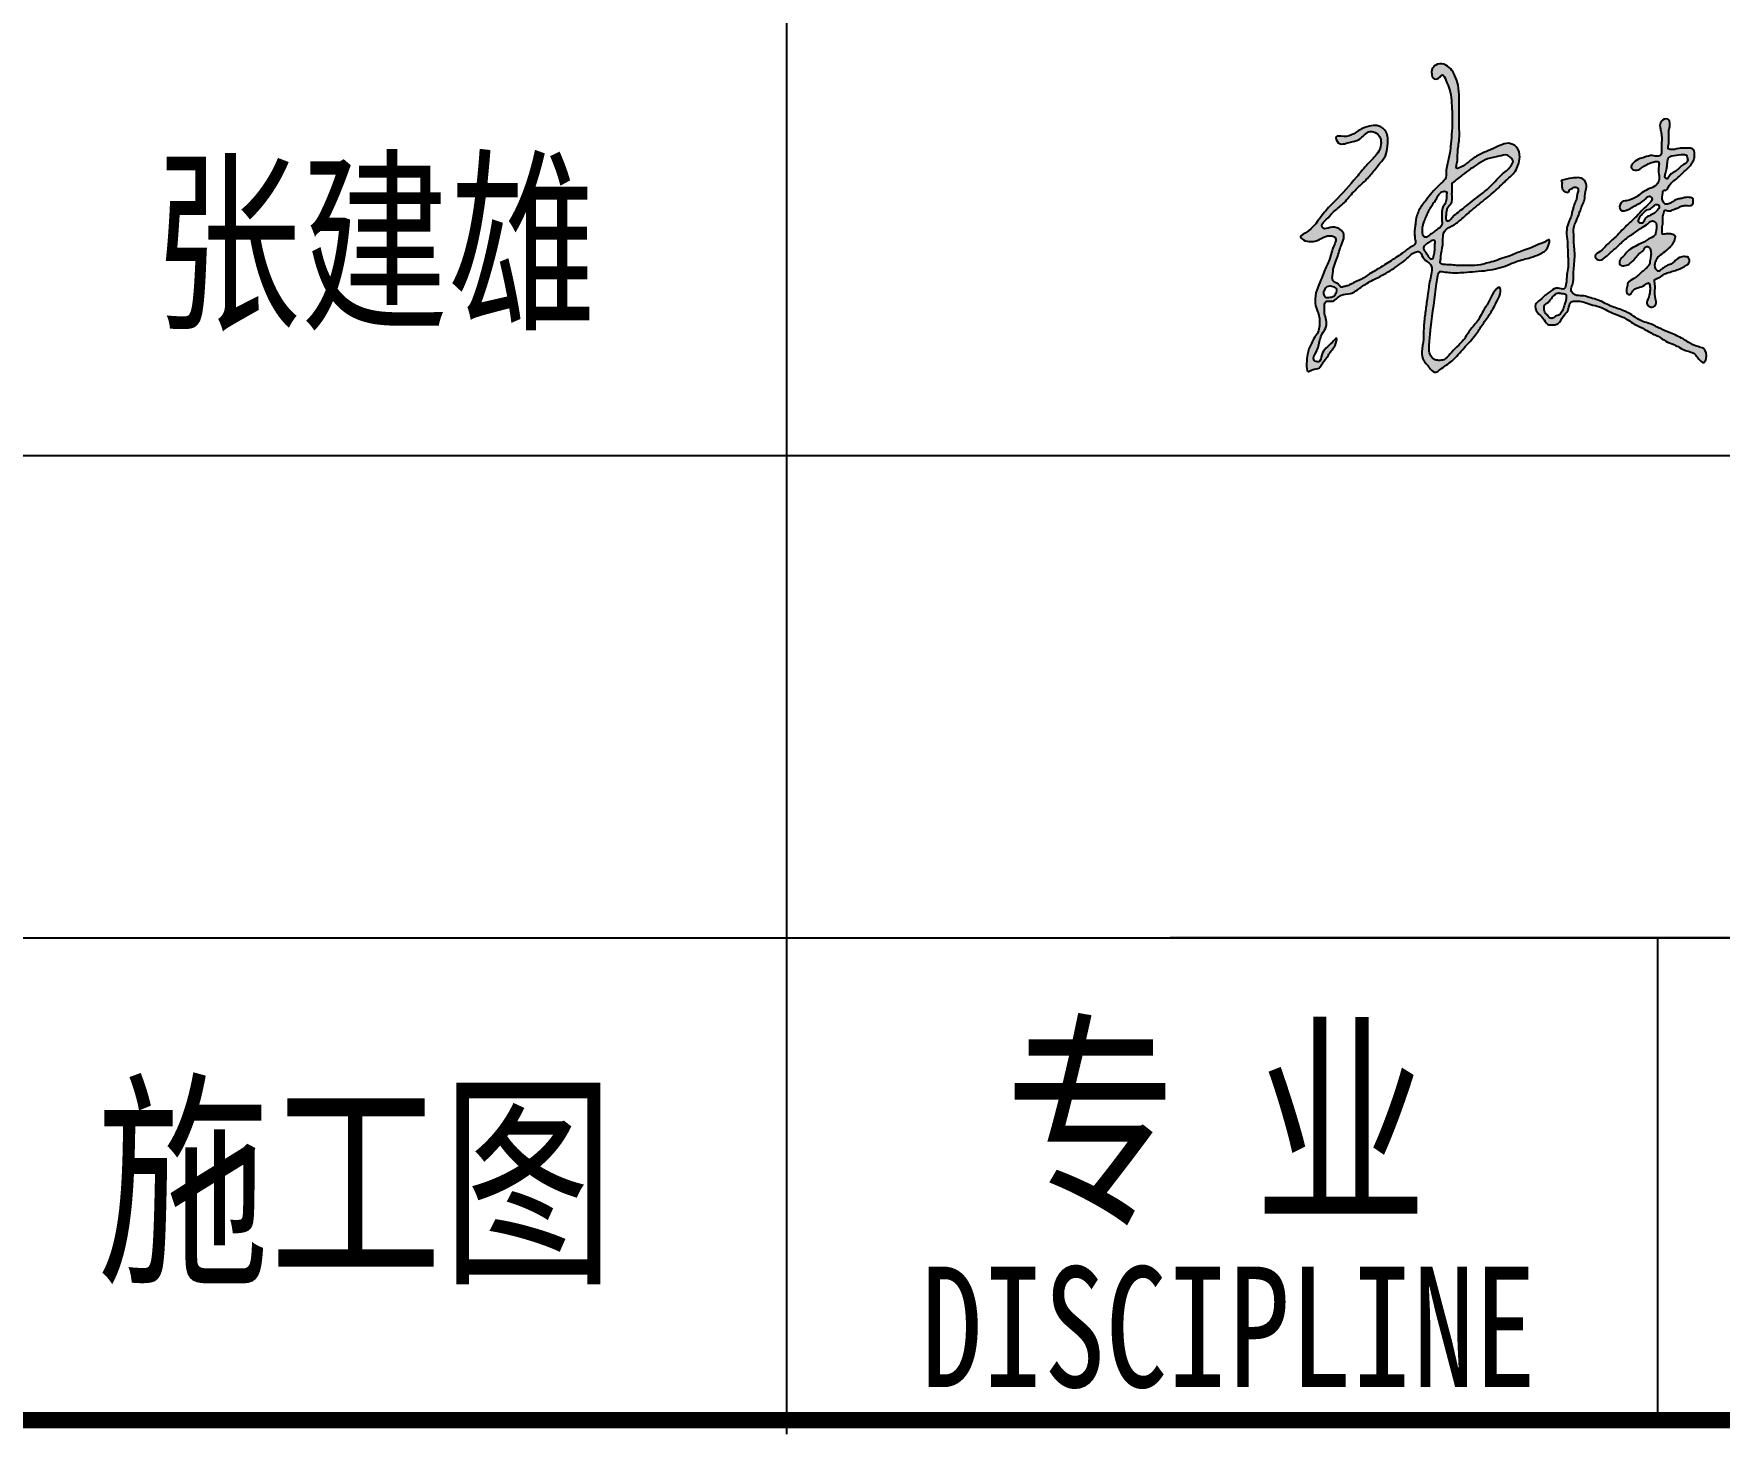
# Model space of a CAD drawing. Extents: x 28773 to 175644, y 7355 to 486294.
# Drawn here: x 148688 to 152183, y 19325 to 22229 of the extents above; entities that cross this region are included whole.
import ezdxf

# ---------------------------------------------------------------- set-up
doc = ezdxf.new("R2010")
doc.units = 0
doc.header["$LTSCALE"] = 1000
doc.header["$MEASUREMENT"] = 0
doc.layers.add('文字和字符', color=7, linetype='Continuous')
doc.styles.add('-宋体', font='', dxfattribs={"width": 0.8})
doc.styles.get('-宋体').set_extended_font_data('SimSun')

msp = doc.modelspace()

# ---------------------------------------------------------------- hatches: boundary and pattern name
at = {"layer": '文字和字符'}
h = msp.add_hatch(color=6, dxfattribs=at)
edge = h.paths.add_edge_path()
edge.add_spline(control_points=[(151399.2, 22016.5), (151399.4, 22016.4), (151424.3, 22017.6), (151437.1, 22031.2), (151455.8, 22037.9), (151473.6, 22040.3), (151492.5, 22030.7), (151497, 22010.9), (151494.5, 21992.7), (151492.6, 21975.3), (151477, 21958.5), (151462.7, 21938.9), (151443.3, 21918.7), (151421.5, 21899.7), (151404.3, 21875.5), (151382.4, 21861.2), (151370.4, 21845.7), (151361.5, 21838.1), (151357.7, 21830.8), (151363.2, 21822.2), (151377.5, 21829.6), (151392.9, 21827.7), (151410.3, 21811.7), (151397.9, 21790.4), (151392.9, 21771.7), (151388, 21756.8), (151382, 21743.7), (151382, 21730.9), (151379.1, 21721.4), (151384.1, 21713.1), (151391.4, 21712.5), (151394.8, 21707.7), (151398.6, 21702.5), (151405.5, 21705.2), (151412.5, 21706.4), (151420.6, 21710.8), (151429.8, 21715.9), (151440.9, 21719.4), (151450.4, 21726.6), (151461.1, 21733.1), (151474.1, 21740.8), (151488.2, 21749.2), (151501.3, 21757.7), (151513.6, 21766.2), (151528.3, 21775.1), (151539.3, 21786.1), (151555, 21792.1), (151552, 21802.9), (151551.1, 21811.5), (151550.9, 21821.7), (151552.8, 21831.4), (151553.3, 21841.8), (151555.9, 21852.4), (151561, 21868), (151574.7, 21882.3), (151586.5, 21900.3), (151599.1, 21911.9), (151607.9, 21921.1), (151617.2, 21929), (151615.8, 21942.9), (151619, 21960.7), (151624.4, 21979.7), (151627.3, 22012.2), (151630.5, 22046.3), (151627.9, 22082.5), (151626.7, 22106.8), (151620.2, 22123.4), (151615.2, 22133.7), (151610.1, 22148.7), (151602.9, 22136.8), (151586.8, 22131.1), (151584.2, 22154.7), (151595.8, 22166.6), (151612.7, 22167.8), (151627.1, 22157.1), (151635.9, 22141), (151642.9, 22120.6), (151643.9, 22100.3), (151643.7, 22081.1), (151643.8, 22062.2), (151643.4, 22038.2), (151645, 22010.9), (151639.4, 21983.9), (151641, 21966.5), (151635.3, 21946.4), (151655.5, 21956.6), (151666.8, 21967.7), (151687.6, 21980.5), (151708.7, 21988.2), (151727.6, 21997.4), (151745.8, 22004.7), (151765.9, 21995.3), (151771, 21975), (151766.7, 21957.6), (151759.2, 21940), (151741.5, 21926.3), (151721.4, 21905.5), (151695.2, 21883.8), (151667.9, 21862.8), (151646.1, 21841.7), (151629.2, 21830), (151607.3, 21820.3), (151612.2, 21792.8), (151605.4, 21773.1), (151605.4, 21760.9), (151603.2, 21751.9), (151614.7, 21750.1), (151624.9, 21750.5), (151642.3, 21747.9), (151662.9, 21749.3), (151683.8, 21748.3), (151700.5, 21753.8), (151715.7, 21756.6), (151731.7, 21763.8), (151752.3, 21769.2), (151771.3, 21778.6), (151790, 21783.7), (151805.1, 21791.8), (151817.1, 21794.1), (151833.6, 21806.3), (151827.4, 21781.1), (151812.3, 21772.2), (151788.4, 21763.6), (151765.4, 21759), (151743.8, 21749), (151723.6, 21742.6), (151701.2, 21738.1), (151677.5, 21736.3), (151651, 21733.9), (151627.2, 21733.2), (151611.5, 21735.7), (151601.5, 21736.9), (151598.2, 21724.4), (151594.6, 21688.6), (151586, 21639.5), (151582.3, 21590.9), (151579.6, 21565.7), (151591.2, 21553.2), (151601.4, 21551.6), (151614.6, 21552.6), (151629.4, 21572.1), (151651.4, 21589.5), (151667, 21617.9), (151684.6, 21635.2), (151693.7, 21656.6), (151706.6, 21673.9), (151711.6, 21690.4), (151730.1, 21710.2), (151729, 21686), (151719.9, 21671.2), (151708.9, 21648.5), (151691.8, 21627.8), (151677.1, 21601.5), (151653.3, 21578.5), (151631.4, 21550.5), (151610, 21537.9), (151594.7, 21524.5), (151583.2, 21533.6), (151577.4, 21543.1), (151567.1, 21553), (151565.5, 21572.6), (151570.2, 21594.3), (151569.5, 21620.4), (151572.7, 21646.6), (151576.3, 21672), (151579.5, 21698.7), (151583.3, 21721.1), (151587.9, 21739.3), (151585.3, 21751.4), (151574.7, 21757.9), (151567, 21766.3), (151563.6, 21777.6), (151548.3, 21777.5), (151536.8, 21763.1), (151515.1, 21747.1), (151491.9, 21731.7), (151463.9, 21718.6), (151440.8, 21705), (151421.1, 21688.2), (151399.9, 21690.3), (151389.8, 21679.2), (151379.5, 21672.7), (151369.9, 21676.4), (151364, 21670.5), (151365, 21661.2), (151363.2, 21649), (151368.7, 21635.9), (151369.4, 21620.2), (151356.2, 21605.2), (151353.4, 21585), (151347.5, 21568.5), (151336.6, 21552.3), (151356.2, 21546.2), (151357.7, 21564.9), (151367.4, 21578.8), (151378, 21586.2), (151392.6, 21604), (151387.4, 21582), (151380, 21574.3), (151373.8, 21565.2), (151369, 21556.8), (151363, 21550.1), (151358.2, 21543.5), (151353.2, 21532.7), (151340.8, 21535.4), (151326.8, 21524.1), (151326.9, 21548.8), (151328.8, 21561.5), (151331.5, 21576.2), (151337.6, 21587.3), (151342.6, 21599.2), (151351.8, 21609.7), (151354.3, 21623), (151354.2, 21636), (151352.7, 21647.6), (151347.1, 21659.5), (151343.3, 21676.2), (151347.2, 21697.6), (151356.6, 21717.4), (151364.4, 21739), (151374.6, 21758.6), (151379.3, 21776.7), (151383.5, 21789.3), (151388, 21797.3), (151387.8, 21807.6), (151373.4, 21812.7), (151360.1, 21806.2), (151346.8, 21798.9), (151334, 21797.9), (151323.2, 21799.4), (151310.1, 21808.6), (151342.5, 21824.6), (151354.9, 21851.1), (151393.2, 21889.6), (151423.5, 21921.9), (151448.8, 21954.4), (151465.8, 21970.8), (151480.2, 21987.9), (151484, 22009), (151473.1, 22024.3), (151453.1, 22030.4), (151439.4, 22006.9), (151415.3, 22005.9), (151395, 21994.9), (151382.5, 22018.7), (151399.1, 22016.5), (151399.2, 22016.5)], knot_values=[0, 0, 0, 0, 29.830329, 58.917813, 87.403057, 108.106156, 133.178165, 167.21185, 183.493575, 210.674955, 237.313626, 275.867732, 312.375317, 353.761043, 395.875537, 434.582879, 460.669761, 476.274997, 484.417806, 491.620343, 511.676156, 536.924503, 555.692553, 598.362356, 618.348177, 639.189191, 663.45492, 677.063063, 692.317653, 702.959274, 711.943659, 720.14469, 726.927846, 735.80548, 746.57076, 757.657127, 773.391329, 790.76732, 805.441898, 822.594095, 842.866694, 868.323001, 891.127033, 907.573393, 930.634575, 961.258613, 976.688727, 988.002723, 1001.170801, 1014.557807, 1029.617846, 1042.133039, 1057.768168, 1075.005198, 1109.99381, 1138.042246, 1164.89526, 1180.29965, 1191.874738, 1213.241442, 1232.349281, 1268.725268, 1294.322921, 1368.395782, 1410.724556, 1445.044845, 1469.944393, 1480.867815, 1499.328512, 1508.741629, 1526.286567, 1555.649157, 1570.573337, 1593.98259, 1617.984445, 1641.382666, 1669.439815, 1707.291974, 1725.035697, 1749.43332, 1786.029801, 1824.844218, 1863.911625, 1895.042411, 1908.396405, 1926.997455, 1954.733646, 1988.605585, 2022.407336, 2049.221687, 2076.673409, 2100.00089, 2131.565175, 2154.184674, 2175.023051, 2209.537897, 2244.846276, 2295.987218, 2350.394106, 2388.904508, 2420.906973, 2437.842954, 2481.538585, 2513.67034, 2525.068719, 2534.685067, 2544.923321, 2563.314623, 2581.768155, 2615.884833, 2650.046285, 2667.232328, 2688.872495, 2714.057646, 2739.784309, 2777.467879, 2801.534699, 2820.718126, 2846.219989, 2860.698517, 2879.243585, 2912.659008, 2940.608915, 2982.423161, 3010.685784, 3039.178412, 3070.401495, 3105.567192, 3138.040416, 3181.77967, 3202.070017, 3207.318711, 3220.228211, 3244.089956, 3371.102495, 3414.225609, 3453.462193, 3467.26996, 3480.300078, 3495.079726, 3519.973063, 3575.220664, 3613.131208, 3652.775903, 3675.917744, 3710.071084, 3737.577823, 3760.456026, 3779.026476, 3804.406012, 3842.427404, 3879.53793, 3916.903526, 3966.451123, 4017.131972, 4061.072175, 4074.638395, 4092.565028, 4109.947309, 4123.823044, 4149.665691, 4185.989873, 4217.238435, 4257.446297, 4295.790415, 4324.39685, 4369.00823, 4390.680082, 4401.809145, 4417.703641, 4439.204356, 4450.588858, 4460.404255, 4494.065203, 4522.530802, 4573.458554, 4609.521342, 4650.912748, 4685.917862, 4712.736046, 4730.120946, 4746.286022, 4759.95949, 4766.863435, 4776.672561, 4797.16942, 4817.291784, 4834.860476, 4859.323634, 4896.066848, 4914.918931, 4939.065769, 4952.349318, 4974.17708, 4996.946, 5022.500289, 5038.394722, 5059.260572, 5074.696393, 5090.132213, 5102.860644, 5115.363234, 5127.279907, 5137.839505, 5160.110254, 5171.91017, 5195.838718, 5221.384366, 5238.430758, 5255.298426, 5274.238989, 5291.838335, 5311.960699, 5328.55338, 5346.364767, 5359.960569, 5382.934513, 5416.477261, 5448.016954, 5474.30002, 5511.880375, 5539.40652, 5552.058861, 5566.94274, 5578.03298, 5588.729847, 5622.382906, 5636.081831, 5651.985781, 5673.57334, 5685.092373, 5703.046221, 5778.830378, 5827.289368, 5921.873186, 5965.463367, 5998.231583, 6019.778213, 6058.791881, 6074.951846, 6095.085564, 6133.666904, 6164.015928, 6195.290173, 6213.346315, 6227.672688, 6227.672688, 6227.672688, 6227.672688], degree=3, periodic=0)
edge = h.paths.add_edge_path(flags=16)
edge.add_spline(control_points=[(151607.8, 21901.4), (151607.7, 21901.4), (151599, 21894), (151596.5, 21885.9), (151590.3, 21878), (151585.6, 21870.5), (151580.2, 21861.6), (151576.5, 21851.2), (151571.1, 21841.2), (151568.5, 21832.1), (151567.3, 21825), (151567.4, 21818.6), (151567.9, 21813.3), (151569.4, 21808.4), (151575.7, 21806.2), (151581.7, 21812.6), (151590.5, 21816.8), (151597.5, 21824), (151605.6, 21828), (151608.8, 21835.2), (151607.3, 21843.6), (151608.2, 21854.2), (151607.3, 21866.6), (151614.1, 21876.2), (151618.1, 21885.5), (151616.7, 21893.7), (151618.7, 21901.8), (151612.9, 21903.2), (151607.9, 21901.5), (151607.8, 21901.4)], knot_values=[0, 0, 0, 0, 15.16178, 26.885115, 40.319645, 54.966413, 64.568744, 83.231373, 100.644648, 111.873825, 122.261764, 130.597594, 138.137919, 145.255344, 149.904189, 163.057972, 176.277051, 191.533217, 204.002706, 212.709306, 222.244258, 238.518955, 257.638434, 271.136509, 286.704711, 297.422187, 307.353728, 313.519692, 320.456367, 320.456367, 320.456367, 320.456367], degree=3, periodic=0)
edge = h.paths.add_edge_path(flags=16)
edge.add_spline(control_points=[(151629.9, 21920.3), (151630.2, 21920.5), (151651.6, 21937.2), (151666.1, 21948.3), (151683.8, 21960.1), (151702.6, 21971.8), (151723.4, 21973.2), (151740.8, 21980.1), (151750, 21973.1), (151757.8, 21965.7), (151748.1, 21949.3), (151727.8, 21935.5), (151708.1, 21910), (151684.4, 21893.3), (151666.7, 21879), (151652.5, 21867.1), (151639.9, 21857.7), (151629.8, 21850.7), (151625.9, 21842.3), (151614.3, 21839.4), (151617.1, 21855.5), (151616.9, 21867.5), (151629.5, 21877.2), (151627.9, 21890.6), (151628, 21901.8), (151628.5, 21910), (151627.5, 21915.7), (151629.9, 21920.3), (151629.9, 21920.3)], knot_values=[0, 0, 0, 0, 36.430419, 65.187197, 91.419752, 121.899033, 155.898168, 179.129599, 191.187594, 202.563458, 218.937757, 256.902618, 310.337733, 348.658026, 377.380118, 405.122206, 425.745844, 443.117225, 454.890005, 463.601594, 481.231921, 499.962837, 517.902498, 538.606138, 551.160941, 565.957672, 570.889886, 577.866804, 577.866804, 577.866804, 577.866804], degree=3, periodic=0)
edge = h.paths.add_edge_path(flags=16)
edge.add_spline(control_points=[(151569.8, 21785.2), (151569.8, 21785.3), (151575.6, 21794.9), (151582.1, 21797.4), (151587.3, 21800.9), (151595.1, 21801.3), (151592.5, 21791.8), (151593.6, 21784.2), (151592.6, 21776.3), (151591, 21769.8), (151590.7, 21764.5), (151586.6, 21762.2), (151581.8, 21763.6), (151579, 21768.7), (151575.8, 21773.3), (151572.8, 21778.1), (151569.2, 21780.2), (151569.8, 21785.2), (151569.8, 21785.2)], knot_values=[0, 0, 0, 0, 13.966431, 26.642221, 32.867363, 40.668687, 50.865474, 62.813241, 75.541774, 82.709236, 91.158043, 95.563358, 100.25464, 110.515602, 118.401257, 123.681007, 133.675528, 136.491121, 136.491121, 136.491121, 136.491121], degree=3, periodic=0)
edge = h.paths.add_edge_path(flags=16)
edge.add_spline(control_points=[(151364.4, 21698.3), (151364.4, 21698.4), (151369.9, 21707.9), (151378.4, 21705.5), (151384.8, 21704), (151389.5, 21701.4), (151390.2, 21695.9), (151387.9, 21691.5), (151386.3, 21685.8), (151380.9, 21683.4), (151374, 21682.5), (151364.5, 21680.7), (151362.5, 21689.5), (151361.4, 21694), (151364.3, 21698.2), (151364.4, 21698.3)], knot_values=[0, 0, 0, 0, 11.122688, 25.410392, 33.76565, 39.259742, 46.34399, 54.032835, 60.099225, 69.754386, 75.753906, 90.734986, 100.54138, 106.793197, 112.698594, 112.698594, 112.698594, 112.698594], degree=3, periodic=0)
h = msp.add_hatch(color=6, dxfattribs=at)
edge = h.paths.add_edge_path()
edge.add_spline(control_points=[(152003, 21959.7), (152003.2, 21959.8), (152015.7, 21971.4), (152028.8, 21972.4), (152042.9, 21978.7), (152053.9, 21973.8), (152062.2, 21977.1), (152063.8, 21986.9), (152062.4, 22000.1), (152064.6, 22015.2), (152061.9, 22027.4), (152059.4, 22036.7), (152060.3, 22049.1), (152077.8, 22056.7), (152082, 22041.4), (152078.2, 22031.1), (152078.7, 22019.1), (152078.9, 22006.9), (152077.9, 21998.2), (152076.1, 21990.3), (152086.5, 21987.4), (152096.8, 21992.1), (152110.5, 21992), (152120.2, 21992.5), (152130.7, 21990.9), (152132, 21980.9), (152131.8, 21972.2), (152127.8, 21962.5), (152120.6, 21952.5), (152111, 21944.2), (152101.9, 21935.7), (152094.2, 21927.8), (152085.8, 21922.9), (152081.5, 21916.4), (152076.6, 21911.5), (152074.1, 21903), (152066.2, 21905.8), (152065.4, 21894.1), (152063.1, 21885.5), (152070.4, 21873.9), (152079.7, 21876.7), (152086.8, 21881.2), (152094.3, 21886), (152103.5, 21887.2), (152112.9, 21889.9), (152121.1, 21890.3), (152130.1, 21887.5), (152128.3, 21881.1), (152129.1, 21874.8), (152120.1, 21871.6), (152111.7, 21874), (152102.5, 21871.2), (152096.4, 21867.5), (152089.3, 21865.6), (152083, 21861.8), (152076.3, 21861.4), (152069.5, 21865), (152068.3, 21857.6), (152065.7, 21852.6), (152066.2, 21845.3), (152066.2, 21840), (152065.7, 21834.5), (152064.6, 21829.5), (152064.9, 21824.6), (152064.7, 21820.5), (152065.1, 21817.6), (152063.2, 21812.5), (152073.2, 21814.7), (152080.3, 21814.2), (152087.1, 21813.5), (152092.3, 21810.1), (152090.5, 21798.9), (152082.7, 21786.5), (152067.8, 21775.6), (152056.2, 21767.5), (152049.4, 21755.5), (152048, 21743.7), (152056.7, 21735), (152062.4, 21740.7), (152068.4, 21744.6), (152075.7, 21749.5), (152085, 21752), (152092.6, 21760), (152102.1, 21767.1), (152111.8, 21767.2), (152121.1, 21765.7), (152122.1, 21754.2), (152111.8, 21746.4), (152100.4, 21741.1), (152086.6, 21736.5), (152075.6, 21733.9), (152064.9, 21728.7), (152058, 21722.4), (152046.6, 21720.1), (152050.5, 21708.3), (152049.2, 21695.7), (152049.6, 21682.2), (152053.8, 21668.4), (152044.5, 21660.3), (152035.5, 21664), (152031.2, 21671.8), (152037, 21681.8), (152039.3, 21693.2), (152039.7, 21703.7), (152037.1, 21715.9), (152026, 21705.1), (152015, 21703.6), (152003.4, 21698.1), (151999, 21686.1), (151988.5, 21692.4), (151992.1, 21702.5), (151992.4, 21715.2), (152005, 21720.6), (152014.4, 21727.6), (152022.8, 21735.3), (152030.8, 21742.6), (152038.4, 21749.2), (152039.3, 21758.7), (152041.3, 21767.4), (152041.7, 21777), (152039.4, 21783.8), (152035.5, 21788.8), (152028.6, 21787.2), (152026.1, 21779.2), (152017.8, 21774.1), (152011, 21767.2), (152005.6, 21759.5), (151998.2, 21752.8), (151989, 21747.8), (151974.8, 21747.2), (151976.1, 21762.1), (151985.6, 21768.3), (151992.6, 21779.2), (152005.3, 21786.5), (152017.1, 21793.5), (152029.2, 21797), (152036.9, 21805.9), (152049.5, 21807.8), (152051.9, 21820.7), (152054, 21829.9), (152050.7, 21839.6), (152041.3, 21842.5), (152033.8, 21833), (152019.4, 21826), (152008.4, 21816.6), (151993.9, 21808.3), (151984.1, 21799.7), (151970.1, 21786.4), (151957.3, 21775.6), (151945.8, 21764.2), (151932.5, 21756.1), (151921.3, 21770.4), (151939, 21778.2), (151950.1, 21792.7), (151971.7, 21810.3), (151990.4, 21832.4), (152010.7, 21849.3), (152024.8, 21865.6), (152036.2, 21875), (152046.1, 21886.4), (152036.1, 21895.9), (152024.9, 21879.1), (152009.1, 21874.5), (151995.8, 21863.9), (151974.4, 21858.1), (151976.6, 21881.4), (151994.6, 21882.8), (152009.8, 21888.8), (152023.4, 21900.9), (152037, 21908.2), (152051.2, 21912.4), (152059.2, 21924.6), (152057.5, 21939.5), (152056.3, 21950.8), (152059.4, 21964.8), (152046.4, 21964.2), (152037.2, 21959.7), (152025.8, 21954.9), (152017.7, 21947), (152007.3, 21945), (151997.8, 21951.1), (152003, 21959.6), (152003, 21959.7)], knot_values=[0, 0, 0, 0, 21.814226, 40.014518, 62.705103, 80.181203, 87.059593, 95.960741, 117.525979, 144.48919, 157.446323, 169.514731, 184.787555, 205.834293, 221.965238, 235.360358, 252.742704, 270.71375, 285.202589, 292.391017, 298.294038, 323.168932, 339.890762, 353.677583, 365.620364, 378.129251, 389.526685, 402.989381, 420.611403, 440.531037, 455.37129, 472.336878, 486.5792, 494.822314, 504.352288, 516.704907, 522.699181, 530.27695, 553.639261, 565.149337, 577.864888, 587.528817, 601.603428, 613.797645, 625.753182, 641.937729, 649.9788, 657.766267, 665.645468, 673.686615, 691.069983, 702.267642, 712.223711, 720.551303, 732.907569, 741.299569, 750.370401, 754.159277, 767.819998, 775.008381, 783.993926, 790.014194, 797.893351, 805.081778, 810.473088, 814.666318, 817.720913, 829.769177, 838.760629, 852.283854, 856.964277, 862.355586, 894.641394, 917.573479, 938.655869, 952.338385, 974.413595, 984.091028, 992.098792, 1002.565424, 1015.429981, 1028.359865, 1041.617731, 1060.692449, 1075.149999, 1081.330321, 1097.650211, 1107.252151, 1133.82575, 1149.932866, 1167.658992, 1180.945792, 1198.851742, 1207.212315, 1222.48382, 1236.906949, 1263.262694, 1278.557776, 1291.815576, 1304.435541, 1313.922398, 1324.654884, 1349.142625, 1361.020488, 1372.838601, 1385.371679, 1406.33795, 1423.525104, 1437.340436, 1446.079862, 1461.351368, 1476.168885, 1496.200813, 1510.803882, 1526.560496, 1542.662576, 1557.114579, 1565.766985, 1581.249459, 1594.824166, 1604.755407, 1610.756543, 1619.414177, 1627.419657, 1643.634371, 1658.03725, 1667.713087, 1682.728431, 1698.677316, 1713.209272, 1728.480822, 1743.495369, 1760.340716, 1781.062409, 1803.083586, 1817.90876, 1831.829559, 1851.204785, 1861.937228, 1882.369986, 1890.726834, 1902.273459, 1915.005119, 1936.427946, 1969.389218, 1974.338724, 2005.754245, 2023.168452, 2055.026844, 2074.268902, 2093.867831, 2107.78631, 2127.599717, 2153.412209, 2189.440129, 2240.453356, 2274.08225, 2299.89394, 2328.106323, 2341.387876, 2350.989816, 2370.530551, 2403.28468, 2421.19063, 2445.869309, 2466.302067, 2483.491087, 2513.600141, 2534.81948, 2557.988589, 2577.732832, 2594.915337, 2613.696208, 2636.660478, 2648.798069, 2658.352665, 2679.53953, 2695.582632, 2708.030864, 2726.091721, 2735.787779, 2747.159611, 2747.159611, 2747.159611, 2747.159611], degree=3, periodic=0)
edge = h.paths.add_edge_path(flags=16)
edge.add_spline(control_points=[(152049.8, 21874.8), (152049.7, 21874.7), (152043.8, 21869), (152039.7, 21865.5), (152031.8, 21864), (152026.5, 21859.1), (152022, 21853.9), (152018.3, 21849.6), (152016, 21844.9), (152014.7, 21839.4), (152018.8, 21836.2), (152023.6, 21835.6), (152027.4, 21840.7), (152028.8, 21846.6), (152033.7, 21850.1), (152038.6, 21851.8), (152043, 21854.9), (152049.6, 21857.1), (152053.6, 21862.4), (152057.8, 21866.7), (152058.5, 21870.8), (152057.2, 21875.7), (152053.6, 21875), (152049.8, 21874.8), (152049.8, 21874.8)], knot_values=[0, 0, 0, 0, 8.439041, 20.62857, 28.097042, 39.877603, 49.765051, 57.178901, 62.854461, 72.258155, 76.58164, 82.950578, 90.312624, 100.188639, 107.6845, 114.090351, 121.535477, 130.11106, 142.317774, 148.462757, 154.387511, 159.526625, 165.895648, 169.459976, 169.459976, 169.459976, 169.459976], degree=3, periodic=0)
edge = h.paths.add_edge_path(flags=16)
edge.add_spline(control_points=[(152079.8, 21973.8), (152079.8, 21973.7), (152075.7, 21967.7), (152075.6, 21962.2), (152075.1, 21955.1), (152073.3, 21946.7), (152071.6, 21938.8), (152069.4, 21931.6), (152075.6, 21925.8), (152079.1, 21935.5), (152085.9, 21940.8), (152094.6, 21945.1), (152101.4, 21952.8), (152108.9, 21958.3), (152119.1, 21963.6), (152116.5, 21971.8), (152114.9, 21979.6), (152100.1, 21978.3), (152089.8, 21975.7), (152081.9, 21976), (152079.8, 21973.8), (152079.8, 21973.8)], knot_values=[0, 0, 0, 0, 9.334311, 17.140719, 26.361451, 38.018579, 52.789195, 61.01517, 67.124154, 79.068588, 89.242621, 105.885881, 117.802758, 131.460083, 146.451071, 157.202444, 163.309657, 177.435607, 205.630785, 210.588468, 213.165382, 213.165382, 213.165382, 213.165382], degree=3, periodic=0)
h = msp.add_hatch(color=6, dxfattribs=at)
edge = h.paths.add_edge_path()
edge.add_spline(control_points=[(151855.3, 21925), (151855.5, 21925), (151880.5, 21930.9), (151900.2, 21932.8), (151909.9, 21914.8), (151903.7, 21900.4), (151905.2, 21885.7), (151898.5, 21873.6), (151895.3, 21863.4), (151890.5, 21851.8), (151887, 21841.6), (151882.1, 21831.1), (151880, 21821.8), (151882.3, 21809.1), (151880.7, 21795), (151884.7, 21772.6), (151881.8, 21750.5), (151880.4, 21727.9), (151881.2, 21712.9), (151875.3, 21702.5), (151876.4, 21691.8), (151888, 21685.1), (151902.4, 21686.8), (151916.6, 21680.9), (151932.1, 21677.6), (151946.2, 21670.3), (151963.9, 21661.5), (151980.8, 21657.3), (151996.7, 21649.2), (152009, 21641.3), (152023.4, 21632.1), (152042.5, 21628.1), (152060.2, 21617.5), (152083.4, 21608), (152103.1, 21599.7), (152121.2, 21587.8), (152134.8, 21580.7), (152154.5, 21577.2), (152158.1, 21560.6), (152150.8, 21541.9), (152138.6, 21557), (152131.8, 21566.5), (152121.2, 21570.5), (152109, 21572.9), (152098.6, 21580.4), (152085.7, 21586), (152070.9, 21591.2), (152059.2, 21601.1), (152042.2, 21607.6), (152025.9, 21618.9), (152005, 21626.9), (151988.8, 21640.1), (151971.3, 21646.4), (151954, 21653.2), (151938.9, 21662.4), (151924, 21665.7), (151911, 21669.6), (151899.3, 21674), (151887.6, 21674.9), (151874.5, 21675.1), (151871.9, 21664.1), (151869.1, 21653), (151857.3, 21643.3), (151852.1, 21627.8), (151838.3, 21625.2), (151824.6, 21625), (151818.7, 21641.2), (151804.8, 21649), (151798.2, 21667.8), (151813.7, 21677.8), (151822.7, 21688.3), (151835.7, 21696.5), (151846.7, 21705.6), (151861.1, 21696.6), (151865.5, 21708.3), (151866.2, 21717.8), (151867.1, 21731.5), (151871.2, 21749.8), (151868.2, 21772.8), (151868.8, 21797.2), (151865.3, 21816.5), (151868, 21831.3), (151872.2, 21842.6), (151876.9, 21850.8), (151877.1, 21859.2), (151879.8, 21865.2), (151881, 21872.9), (151884.4, 21879.6), (151887.2, 21886.4), (151887.4, 21893.3), (151889.4, 21900.2), (151892.1, 21908.7), (151883.1, 21912.9), (151878, 21908), (151871.6, 21906.6), (151871.4, 21898), (151859.8, 21902.2), (151856.3, 21910), (151856.1, 21917), (151857.2, 21921.6), (151855.3, 21925), (151855.3, 21925)], knot_values=[0, 0, 0, 0, 31.567408, 64.804615, 84.514899, 102.449572, 127.665217, 143.393176, 158.761139, 172.306084, 195.386314, 203.777391, 220.63047, 233.896682, 257.032253, 279.176201, 327.700844, 348.661996, 374.096735, 388.033075, 396.915328, 415.877792, 435.250381, 456.66983, 478.431065, 501.305126, 522.015154, 560.722472, 573.046245, 596.2976, 621.456877, 643.421109, 676.452722, 706.559804, 747.979879, 764.804525, 796.369237, 812.756663, 842.42195, 854.740888, 879.873646, 891.588111, 907.370515, 923.988969, 943.623296, 959.405623, 982.733778, 1008.381509, 1021.700495, 1058.208083, 1090.24983, 1114.093944, 1144.201026, 1166.925646, 1191.573171, 1217.002209, 1229.971469, 1248.063792, 1268.029249, 1281.440462, 1294.753802, 1308.690116, 1329.858381, 1355.865323, 1368.43417, 1386.209945, 1406.30905, 1430.06276, 1453.845898, 1470.989804, 1499.087867, 1512.54167, 1535.266273, 1553.042048, 1560.571233, 1580.172383, 1594.917168, 1617.197884, 1657.975453, 1689.943564, 1718.67234, 1738.776712, 1751.36341, 1769.195262, 1777.025624, 1785.794542, 1795.901638, 1809.568461, 1816.675984, 1826.397683, 1837.686133, 1847.881877, 1857.816128, 1868.115168, 1875.917125, 1881.585263, 1896.597226, 1905.82176, 1918.671785, 1923.218896, 1927.782629, 1927.782629, 1927.782629, 1927.782629], degree=3, periodic=0)
edge = h.paths.add_edge_path(flags=17)
edge.add_spline(control_points=[(151825.5, 21670.6), (151825.5, 21670.5), (151819.8, 21666.9), (151819.7, 21660.9), (151820.1, 21655.2), (151822.4, 21648.8), (151827.6, 21645.6), (151829.9, 21640.5), (151834.1, 21639), (151837.9, 21639), (151840.8, 21641.4), (151844, 21644), (151847.7, 21645), (151851.7, 21646.4), (151854.3, 21650.1), (151857.6, 21654.3), (151860.3, 21661.3), (151862.2, 21669.2), (151865.7, 21677.2), (151865.4, 21683.1), (151866.1, 21690.6), (151856.1, 21690.2), (151848.4, 21692.8), (151842.7, 21688.6), (151838.7, 21685.5), (151836.1, 21682), (151834, 21678.6), (151831.1, 21676.4), (151829.9, 21672.9), (151825.6, 21670.6), (151825.5, 21670.6)], knot_values=[0, 0, 0, 0, 9.663903, 14.696519, 25.589324, 33.287033, 41.448102, 50.312117, 54.669885, 59.317586, 65.471876, 69.610934, 76.339168, 81.250991, 86.994431, 94.228062, 103.814692, 117.550507, 128.275999, 139.362893, 142.658643, 157.109971, 167.517587, 177.222957, 183.783609, 188.977779, 195.04957, 200.641099, 203.083872, 211.139425, 211.139425, 211.139425, 211.139425], degree=3, periodic=0)

# ---------------------------------------------------------------- linework, layer by layer
for p, q in [((150248.5, 28354.6), (150248.5, 19325.2)), ((145644.1, 21354.6), (153644.1, 21354.6)), ((145644.1, 20354.6), (153644.1, 20354.6)), ((153644.1, 20354.6), (151044.1, 20354.6)), ((152054.8, 20354.6), (152054.8, 19354.6))]:
    msp.add_line(p, q)
at = {"const_width": 34}
msp.add_lwpolyline([(145644.1, 19354.6), (153644.1, 19354.6)], dxfattribs=at)
at = {"layer": '文字和字符', "color": 6}
for points, start_tangent, end_tangent in [([(151399.2, 22016.5), (151420.5, 22019.6), (151438.5, 22030.3), (151457.7, 22037.7), (151472.6, 22038.8), (151488.5, 22030.3), (151495.9, 22006.9), (151494.9, 21995.2), (151490.6, 21976.1), (151479.3, 21960.6), (151461.9, 21938.9), (151443.9, 21919.8), (151422.5, 21899), (151402.4, 21876.2), (151381.1, 21858.2), (151368.4, 21844.4), (151360.7, 21836.1), (151358.8, 21830.6), (151361.4, 21826.1), (151375.8, 21827.4), (151393.9, 21825.2), (151403.5, 21815.7), (151397.1, 21785.6), (151392.8, 21771.8), (151388, 21757.6), (151382.5, 21741), (151381.5, 21731.3), (151380.7, 21720.3), (151385, 21714), (151391.1, 21711.7), (151395.1, 21707.4), (151398.5, 21703.9), (151404.9, 21704.8), (151412.4, 21706.8), (151419.6, 21710.2), (151429.7, 21715.4), (151441.2, 21720.3), (151450, 21726.1), (151460.5, 21732.7), (151473, 21740.2), (151488.7, 21749.7), (151502.5, 21758.6), (151512.4, 21765.2), (151526.2, 21774.4), (151544.1, 21787.4), (151553, 21794), (151552.4, 21802.2), (151551.3, 21811.6), (151551.3, 21821.2), (151552.6, 21832), (151553.5, 21841), (151556, 21852), (151560.2, 21863.6), (151575.2, 21884), (151587.4, 21900.1), (151600.9, 21913.9), (151608.8, 21921.7), (151614.4, 21927.8), (151616.5, 21943.1), (151618.4, 21956.7), (151624.1, 21982.3), (151626.3, 22000.6), (151629.3, 22053.9), (151627.9, 22084.4), (151625, 22109), (151619, 22125.9), (151615.8, 22133.1), (151608.6, 22144.2), (151603.8, 22139.5), (151591.8, 22135.5), (151587.8, 22156.2), (151595, 22164.2), (151611.8, 22165.8), (151626.1, 22156.2), (151634.9, 22141.9), (151641.3, 22122.7), (151643.7, 22095.5), (151643.7, 22082.7), (151643.7, 22065.1), (151643.7, 22038.8), (151643.7, 22010.8), (151640.5, 21982.8), (151638.9, 21960.4), (151638.1, 21950.8), (151650.9, 21954.8), (151666.9, 21966.8), (151687.7, 21979.6), (151710.1, 21989.2), (151727.7, 21997.2), (151746.9, 22002), (151762.1, 21994.8), (151769.3, 21973.2), (151766.1, 21957.2), (151759.7, 21943.7), (151742.1, 21926.1), (151723.7, 21908.5), (151695.7, 21884.5), (151665.3, 21859.7), (151644.5, 21841.4), (151625.3, 21828.6), (151615, 21822.2), (151609.5, 21791.2), (151605.6, 21768.3), (151605, 21760.1), (151605, 21753.2), (151611.9, 21750.7), (151625.2, 21750.1), (151638.4, 21748.8), (151663, 21748.8), (151687.6, 21750.1), (151699.6, 21753.2), (151714.7, 21757), (151731.7, 21763.3), (151749.4, 21769), (151774.6, 21779), (151791, 21784.7), (151803.6, 21790.4), (151820.6, 21797.3), (151830.1, 21801.7), (151828.2, 21788.5), (151810.5, 21772.1), (151791.6, 21765.2), (151762.6, 21757), (151743.7, 21749.4), (151724.1, 21743.1), (151702.1, 21738.7), (151676.9, 21736.2), (151653.5, 21734.3), (151622, 21734.3), (151607.5, 21736.2), (151603.7, 21736.2), (151599.3, 21728), (151596.8, 21711), (151584.8, 21620.3), (151582, 21589.3), (151584.8, 21561.2), (151591.8, 21554.1), (151601, 21552), (151611.5, 21553.4), (151624.9, 21565.4), (151652.4, 21594.2), (151667.9, 21616.7), (151685.4, 21639.3), (151693.2, 21654), (151705.9, 21675.1), (151715, 21692.7), (151727.7, 21703.3), (151728.4, 21689.9), (151721.3, 21673), (151708, 21649.1), (151692.5, 21627.3), (151677.7, 21604.8), (151654, 21578), (151629.1, 21551.3), (151603.8, 21532.3), (151595.4, 21527.4), (151584.1, 21533.7), (151576.4, 21543.6), (151570, 21551.3), (151566.5, 21569.6), (151569.3, 21595.6), (151570, 21618.2), (151572.8, 21647), (151576.5, 21674.4), (151579.2, 21694.8), (151584.8, 21726.5), (151586.9, 21741.9), (151584.8, 21749.7), (151576.4, 21757.4), (151566.5, 21769.4), (151562.3, 21776.4), (151555.2, 21777.1), (151535.4, 21763.1), (151519.3, 21750.4), (151488.4, 21730.7), (151465.2, 21718.8), (151439.8, 21703.3), (151418, 21690.6), (151399, 21687.1), (151389.1, 21679.3), (151378.6, 21674.4), (151368.7, 21674.4), (151365.2, 21670.9), (151364.5, 21663.9), (151364.5, 21649.1), (151368, 21635), (151368, 21622.4), (151359.6, 21606.9), (151351.8, 21581.6), (151346.9, 21568.9), (151342.7, 21552), (151351.8, 21549.2), (151358.9, 21563.3), (151367.3, 21577.4), (151380.7, 21590), (151389.1, 21597.8), (151386.3, 21583), (151380, 21573.8), (151373.6, 21564.7), (151368.7, 21557), (151363.1, 21549.9), (151358.2, 21542.9), (151353.9, 21536.6), (151338.5, 21532.3), (151330.7, 21528.8), (151327.2, 21545.7), (151329.3, 21564), (151332.1, 21575.9), (151337.2, 21587), (151343.4, 21599.2), (151350.4, 21609.7), (151353.9, 21623.8), (151353.9, 21635.7), (151351.8, 21648.4), (151348.3, 21657.5), (151344.8, 21673.7), (151348.3, 21697.6), (151356.8, 21718.7), (151363.8, 21736.3), (151374.6, 21761.1), (151380.5, 21780.1), (151383.6, 21788.7), (151387.4, 21798.7), (151386.3, 21806.6), (151379.4, 21810.1), (151356, 21803.9), (151347, 21799.7), (151335.7, 21798.4), (151320.5, 21801.8), (151314.3, 21807.3), (151323.9, 21815.9), (151361.4, 21855.7), (151385, 21881.4), (151430.9, 21931.8), (151451.1, 21955.9), (151467.4, 21973), (151476.7, 21985.4), (151479.8, 22013.3), (151472.8, 22022.6), (151458.8, 22026.5), (151436.3, 22010.2), (151415.3, 22004), (151392.8, 22003.2), (151388.9, 22015.7), (151399.2, 22016.5)], (0.984905, -0.173097), (0.984905, -0.173097)), ([(152003, 21959.7), (152015.6, 21969.2), (152028.1, 21973.1), (152044.1, 21976.6), (152056.6, 21975.3), (152061.1, 21977.4), (152063.1, 21983.5), (152063.1, 21999), (152063.5, 22018.4), (152061.8, 22027.6), (152060.1, 22036.1), (152062.2, 22046.9), (152076.5, 22052.1), (152080.8, 22041.3), (152079.1, 22031.8), (152078.6, 22019.3), (152078.6, 22006.3), (152077.3, 21996), (152077.3, 21990.8), (152081.2, 21989.1), (152099, 21991.4), (152111, 21992.1), (152121, 21992.1), (152129.2, 21989.5), (152131.8, 21980.9), (152131.3, 21972.7), (152127.9, 21963.6), (152120.5, 21953.2), (152110.2, 21943.3), (152102.4, 21936), (152093.3, 21927.8), (152085.2, 21921.5), (152081.5, 21916.8), (152077.3, 21911.4), (152071.7, 21904.5), (152067.4, 21904.5), (152065.7, 21899.3), (152065.7, 21882.4), (152070.9, 21876), (152079.9, 21877.3), (152086, 21880.7), (152094.9, 21885.5), (152103.5, 21887.4), (152111.9, 21889.4), (152123.6, 21889.4), (152128.8, 21886.8), (152128.8, 21881.1), (152127.9, 21875.5), (152122.7, 21872.9), (152110.2, 21872.9), (152102.4, 21870.8), (152095.9, 21867.7), (152090.3, 21865.6), (152082.1, 21862.2), (152076.1, 21862.2), (152069.6, 21863), (152068.7, 21860.4), (152066.1, 21850.9), (152066.1, 21845.7), (152066.1, 21839.3), (152065.7, 21835), (152064.8, 21829.3), (152064.8, 21824.2), (152064.8, 21820.3), (152064.8, 21817.3), (152064.4, 21815.1), (152073, 21814.2), (152079.5, 21814.2), (152089, 21812.1), (152091.6, 21809.9), (152091.6, 21806), (152080.2, 21785.7), (152067.4, 21775.3), (152055.7, 21765.6), (152050.9, 21757), (152051.5, 21741.1), (152057, 21736.8), (152061.9, 21739.9), (152068, 21744.3), (152075.9, 21749.1), (152084.5, 21752.7), (152091.8, 21758.8), (152103.5, 21766.2), (152113.9, 21766.8), (152118.2, 21765.6), (152120, 21753.9), (152115.1, 21749.1), (152098, 21740.5), (152087, 21736.8), (152074.7, 21733.2), (152066.1, 21728.9), (152055.1, 21722.2), (152049.6, 21719.7), (152049.6, 21708.7), (152049.6, 21698.3), (152050.9, 21679.4), (152051.5, 21668.4), (152044.1, 21662.2), (152035.6, 21665.3), (152032.5, 21671.4), (152034.9, 21678.7), (152039.2, 21695.9), (152039.2, 21704.4), (152036.2, 21712.4), (152028.2, 21708.1), (152014.1, 21702.6), (152003.7, 21695.9), (151997, 21688.5), (151991.5, 21691.6), (151991.5, 21702.6), (151994, 21713), (152005.6, 21721.5), (152014.1, 21727.7), (152022.7, 21735.2), (152031.3, 21742.9), (152038, 21750.9), (152039.2, 21757), (152041.1, 21768), (152041.1, 21777.8), (152038.6, 21784.5), (152035.6, 21787.6), (152029.4, 21786.4), (152026.4, 21781.5), (152017.8, 21773.5), (152010.5, 21766.2), (152006.2, 21760.7), (151998.2, 21753.3), (151987.8, 21748.4), (151977.4, 21749.7), (151977.4, 21760.7), (151984.8, 21768.6), (151992.7, 21777.8), (152005, 21786.4), (152019, 21793.7), (152028.8, 21798), (152036.8, 21804.1), (152049, 21810.8), (152051.5, 21818.1), (152052.7, 21832.8), (152050.2, 21838.3), (152042.3, 21840.8), (152034.9, 21835.3), (152022.1, 21826.7), (152002.5, 21813.3), (151999.5, 21811.4), (151981.7, 21797.4), (151972.5, 21788.8), (151955.4, 21773.5), (151945, 21764.3), (151931.6, 21760.1), (151925.4, 21768), (151935.8, 21777.8), (151949.3, 21790.6), (151968.3, 21808.4), (151994, 21834.7), (152011.7, 21851.2), (152024.5, 21864.6), (152039.2, 21878.7), (152043.5, 21887.2), (152038.6, 21892.1), (152027, 21884.2), (152006.8, 21872), (151995.8, 21865.2), (151978, 21864), (151979.3, 21878.7), (151990.9, 21883), (152011.1, 21890.9), (152023.3, 21900.1), (152038, 21908), (152050.9, 21914.1), (152057.6, 21924.5), (152057.7, 21938.1), (152057.4, 21954.6), (152057.1, 21963.4), (152050.2, 21964.1), (152035.8, 21959.2), (152025.5, 21953.9), (152018.3, 21948.5), (152005.4, 21947), (152000.4, 21952), (152003, 21959.7)], (0.662995, 0.748624), (0.662995, 0.748624)), ([(151629.9, 21920.3), (151650.7, 21936.4), (151667.2, 21948.8), (151682.9, 21959.4), (151702.3, 21969.8), (151726.2, 21975.1), (151742.8, 21977.4), (151750.2, 21972.8), (151755.2, 21966.3), (151751.1, 21955.3), (151731.3, 21936.4), (151704.4, 21908.8), (151682.7, 21891.7), (151666.6, 21878.8), (151651, 21866.2), (151639.1, 21857.3), (151629.7, 21849.1), (151624.2, 21842.6), (151618.1, 21841.3), (151616.4, 21853.9), (151619, 21867.2), (151626.8, 21877.5), (151628.1, 21892.4), (151628.1, 21901.4), (151628.1, 21912.1), (151628.1, 21915.6), (151629.9, 21920.3)], (0.790786, 0.612093), (0.790786, 0.612093)), ([(152079.8, 21973.8), (152076.5, 21967.9), (152075.5, 21962.4), (152075, 21955.7), (152073.5, 21947.5), (152071, 21937.1), (152070.7, 21931.2), (152074, 21928.2), (152079.6, 21934.8), (152085, 21939.8), (152095, 21946.3), (152101.2, 21952.2), (152109.1, 21958.1), (152117.2, 21965.2), (152116.4, 21972.9), (152114.9, 21977.1), (152104.8, 21978.6), (152084.7, 21975.9), (152081.2, 21975), (152079.8, 21973.8)], (-0.774883, -0.632104), (-0.774883, -0.632104)), ([(151855.3, 21925), (151877.5, 21929.7), (151901.4, 21927.3), (151907.7, 21914.6), (151905.3, 21901.9), (151903.2, 21883.9), (151898.8, 21873.4), (151895, 21863), (151891.5, 21853.9), (151885.5, 21838.4), (151883.1, 21832.9), (151880.7, 21821), (151881.5, 21811.4), (151881.5, 21794.8), (151883.1, 21778.9), (151881.5, 21743.9), (151880.7, 21728.9), (151879.1, 21710.6), (151875.9, 21701.1), (151876.7, 21694.7), (151887.9, 21686.8), (151901.8, 21685.6), (151916.6, 21681.4), (151931.7, 21677), (151946.6, 21670.1), (151960.2, 21663.8), (151986.4, 21654.2), (151994.3, 21650.3), (152008.6, 21641.5), (152024.5, 21632.8), (152039.6, 21628), (152061, 21617.7), (152080.9, 21609), (152107.9, 21596.3), (152118.2, 21589.9), (152138.9, 21580.4), (152150, 21576.4), (152155.6, 21555.8), (152151.6, 21547.8), (152137.3, 21559), (152131.8, 21565.3), (152121.4, 21570.1), (152110, 21573.5), (152097.6, 21580.4), (152087.3, 21585.2), (152071.9, 21591.9), (152056.3, 21601.8), (152047.5, 21605.8), (152024.5, 21618.5), (152003.8, 21628.8), (151989.5, 21638.4), (151969.7, 21647.1), (151954.6, 21653.4), (151938.7, 21661.4), (151921.1, 21666.6), (151912.2, 21669.4), (151899.8, 21673.3), (151885.5, 21674.9), (151875.9, 21673.3), (151872, 21664.6), (151868.8, 21655), (151859.3, 21643.1), (151848.1, 21628), (151839.4, 21625.6), (151826.7, 21627.2), (151818, 21638.9), (151806, 21651.1), (151802.1, 21667.7), (151810.8, 21676.5), (151825.9, 21690), (151833.8, 21695.5), (151848.9, 21701.9), (151861.6, 21700.3), (151864.1, 21705.1), (151866.2, 21719.1), (151867.2, 21729.7), (151869.6, 21745.5), (151868.8, 21774.9), (151868, 21797.9), (151866.4, 21818.6), (151868.8, 21832.9), (151871.9, 21841.4), (151876.7, 21853.3), (151877.4, 21858.9), (151879.4, 21864.9), (151881.2, 21872), (151885, 21881.1), (151886.7, 21885.9), (151887.7, 21892.8), (151889.6, 21900.7), (151890.2, 21908.1), (151883.8, 21911.3), (151877, 21908.3), (151872.2, 21905.4), (151870.9, 21901.5), (151860.3, 21903.6), (151857, 21909.4), (151856.6, 21918.7), (151856.6, 21921.9), (151855.3, 21925)], (0.945021, 0.327011), (0.945021, 0.327011)), ([(151607.8, 21901.4), (151600.1, 21893.7), (151596.1, 21886.3), (151590.7, 21878.3), (151584.9, 21869.4), (151581.5, 21863.4), (151576.1, 21851.1), (151570.9, 21839.6), (151568.6, 21831.9), (151567.5, 21824.5), (151567.5, 21818.5), (151568.1, 21813.1), (151570.3, 21808.5), (151573.5, 21807.3), (151581.8, 21811.9), (151589.8, 21817), (151598.4, 21823.9), (151605.5, 21829.3), (151608.1, 21835.1), (151607.8, 21841.9), (151607.8, 21853.7), (151609, 21867.4), (151613.6, 21876), (151617.3, 21886.6), (151617.3, 21894.3), (151617, 21901.4), (151612.7, 21902.6), (151607.8, 21901.4)], (-0.840213, -0.542256), (-0.840213, -0.542256)), ([(152049.8, 21874.8), (152045.4, 21870.6), (152038.2, 21865.5), (152033.1, 21863.8), (152026.3, 21858.7), (152021.6, 21853.4), (152018.3, 21849.2), (152016.4, 21845.5), (152016.1, 21838.8), (152018.5, 21836.7), (152023, 21836.4), (152026.7, 21840.2), (152029.8, 21846.6), (152034, 21850), (152038.2, 21851.9), (152042.9, 21854.6), (152048.5, 21857.2), (152054.7, 21863.5), (152057.4, 21866.9), (152058.2, 21871.1), (152056.9, 21874.6), (152052.3, 21875), (152049.8, 21874.8)], (-0.672398, -0.74019), (-0.672398, -0.74019)), ([(151569.8, 21785.2), (151575.8, 21793.3), (151583.4, 21798.4), (151587.4, 21800.4), (151593, 21800.1), (151593.2, 21792.8), (151593.2, 21784.2), (151592.2, 21775.1), (151591.2, 21770), (151589.4, 21764.2), (151586.6, 21762.7), (151583.4, 21763.4), (151578.6, 21769.1), (151575.5, 21773.8), (151573.3, 21777), (151569.7, 21783.2), (151569.8, 21785.2)], (-0.111358, 0.99378), (-0.111358, 0.99378)), ([(151364.4, 21698.3), (151369.4, 21704.5), (151379.6, 21705.3), (151385.4, 21703.5), (151388.6, 21701.3), (151389.6, 21696.3), (151387.9, 21691), (151386.1, 21687), (151380.1, 21683.5), (151375.9, 21682.7), (151365.1, 21683.5), (151362.3, 21690), (151362.3, 21694.5), (151364.4, 21698.3)], (0.091716, 0.995785), (0.091716, 0.995785)), ([(151825.5, 21670.6), (151820.4, 21665.8), (151819.8, 21662.2), (151820.6, 21654.4), (151822.8, 21649.3), (151827.1, 21645.3), (151831.1, 21640.4), (151834.1, 21639.2), (151837.4, 21639.3), (151841.2, 21641.7), (151843.6, 21643.5), (151848.1, 21645.2), (151851.3, 21646.6), (151854.1, 21649.7), (151857.1, 21654), (151859.8, 21660.4), (151862.7, 21669.8), (151865.1, 21677.2), (151865.6, 21685.1), (151865.6, 21687.5), (151855.8, 21690.9), (151848.3, 21691.6), (151842.2, 21688.2), (151838.6, 21685.1), (151836.3, 21682.2), (151833.7, 21678.6), (151831, 21675.7), (151830.1, 21674.1), (151825.5, 21670.6)], (-0.840414, -0.541945), (-0.840414, -0.541945))]:
    msp.add_spline(points, degree=3, dxfattribs=dict(at, start_tangent=start_tangent, end_tangent=end_tangent))

# ---------------------------------------------------------------- texts
at = {"style": '-宋体', "width": 0.75}
for s, height, p in [('张建雄', 300, (148934.4, 21646.4)), ('专', 350, (150701.5, 19796.9)), ('业', 350, (151219.1, 19795.8)), ('施工图', 350, (148818.1, 19674.4)), ('DISCIPLINE', 250, (150527.4, 19423))]:
    msp.add_text(s, height=height, dxfattribs=at).set_placement(p)

doc.saveas('drawing.dxf')
